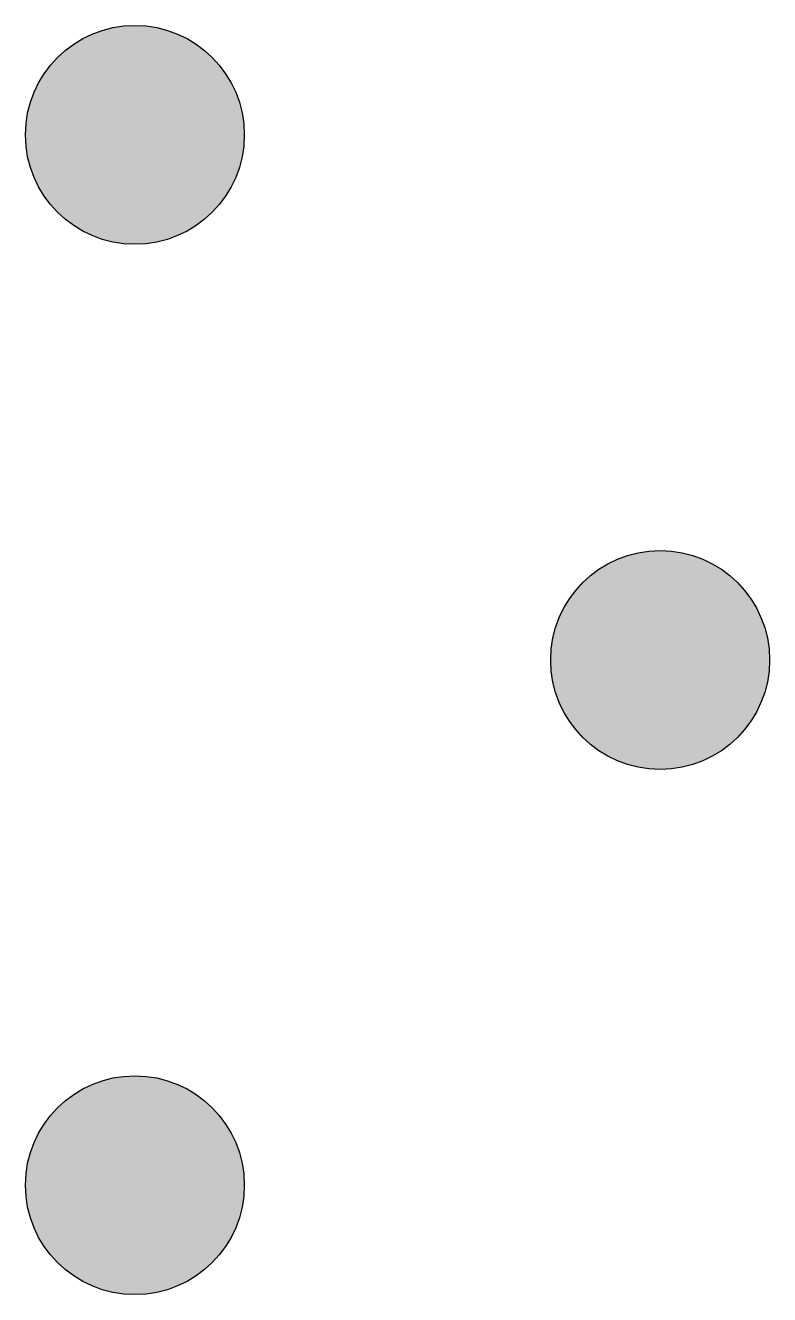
# Model space of a CAD drawing. Header units: millimetres. Extents: x -10173.003 to -10172.833, y 54.116 to 54.406.
import ezdxf

# ---------------------------------------------------------------- set-up
doc = ezdxf.new("R2010")
doc.units = ezdxf.units.MM
doc.header["$LTSCALE"] = 10
doc.layers.add('Tub_conexões', color=2, linetype='Continuous')

msp = doc.modelspace()

# ---------------------------------------------------------------- hatches: boundary and pattern name
at = {"layer": 'Tub_conexões'}
h = msp.add_hatch(color=1, dxfattribs=at)
edge = h.paths.add_edge_path()
edge.add_arc((-10172.97777, 54.38057), 0.025, 0, 360)
h = msp.add_hatch(color=1, dxfattribs=at)
edge = h.paths.add_edge_path()
edge.add_arc((-10172.85777, 54.26057), 0.025, 0, 360)
h = msp.add_hatch(color=1, dxfattribs=at)
edge = h.paths.add_edge_path()
edge.add_arc((-10172.97777, 54.14057), 0.025, 0, 360)

# ---------------------------------------------------------------- linework, layer by layer
for centre in [(-10172.97777, 54.38057), (-10172.85777, 54.26057), (-10172.97777, 54.14057)]:
    msp.add_circle(centre, 0.025, dxfattribs=at)

doc.saveas('drawing.dxf')
